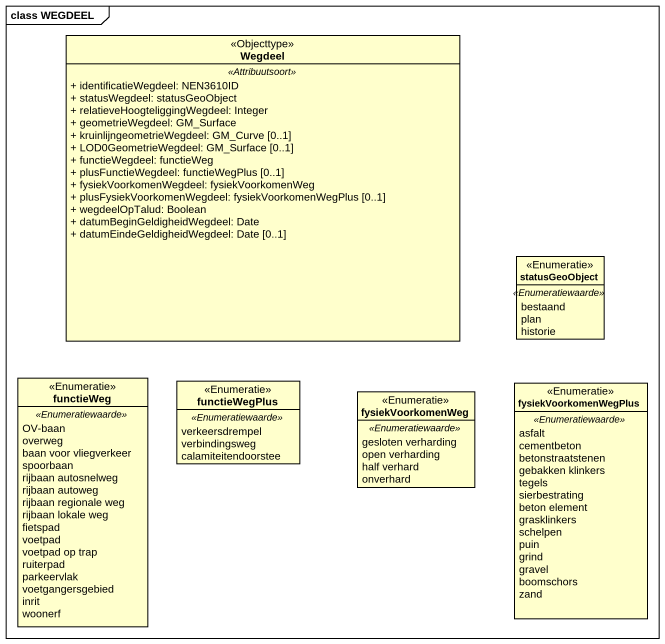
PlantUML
@startuml
mainframe class WEGDEEL
hide circle
hide empty members
skinparam classAttributeIconSize 0
class Wegdeel <<Objecttype>> {
  .. <<Attribuutsoort>> ..
  + identificatieWegdeel: NEN3610ID
  + statusWegdeel: statusGeoObject
  + relatieveHoogteliggingWegdeel: Integer
  + geometrieWegdeel: GM_Surface
  + kruinlijngeometrieWegdeel: GM_Curve [0..1]
  + LOD0GeometrieWegdeel: GM_Surface [0..1]
  + functieWegdeel: functieWeg
  + plusFunctieWegdeel: functieWegPlus [0..1]
  + fysiekVoorkomenWegdeel: fysiekVoorkomenWeg
  + plusFysiekVoorkomenWegdeel: fysiekVoorkomenWegPlus [0..1]
  + wegdeelOpTalud: Boolean
  + datumBeginGeldigheidWegdeel: Date
  + datumEindeGeldigheidWegdeel: Date [0..1]
}
enum statusGeoObject <<Enumeratie>> {
  .. <<Enumeratiewaarde>> ..
  bestaand
  plan
  historie
}
enum functieWeg <<Enumeratie>> {
  .. <<Enumeratiewaarde>> ..
  OV-baan
  overweg
  baan voor vliegverkeer
  spoorbaan
  rijbaan autosnelweg
  rijbaan autoweg
  rijbaan regionale weg
  rijbaan lokale weg
  fietspad
  voetpad
  voetpad op trap
  ruiterpad
  parkeervlak
  voetgangersgebied
  inrit
  woonerf
}
enum functieWegPlus <<Enumeratie>> {
  .. <<Enumeratiewaarde>> ..
  verkeersdrempel
  verbindingsweg
  calamiteitendoorstee
}
enum fysiekVoorkomenWeg <<Enumeratie>> {
  .. <<Enumeratiewaarde>> ..
  gesloten verharding
  open verharding
  half verhard
  onverhard
}
enum fysiekVoorkomenWegPlus <<Enumeratie>> {
  .. <<Enumeratiewaarde>> ..
  asfalt
  cementbeton
  betonstraatstenen
  gebakken klinkers
  tegels
  sierbestrating
  beton element
  grasklinkers
  schelpen
  puin
  grind
  gravel
  boomschors
  zand
}
@enduml
